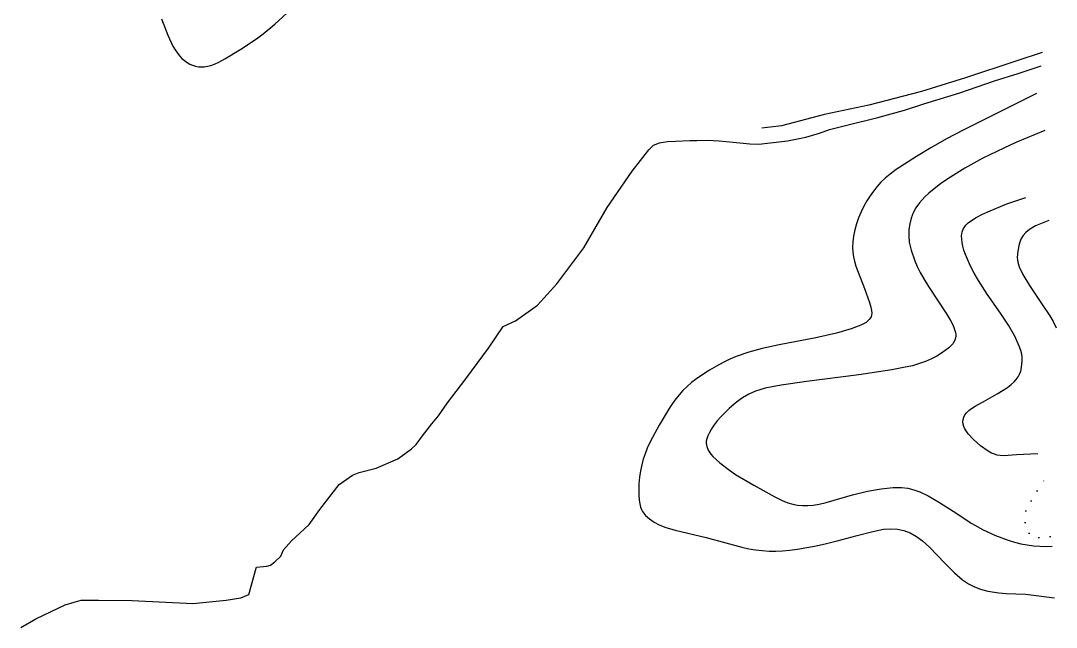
# Model space of a CAD drawing. Header units: millimetres. Extents: x 220021 to 223505, y 489325 to 491820.
# Drawn here: x 220213 to 220579, y 491197.6 to 491411.9 of the extents above; entities that cross this region are included whole.
import ezdxf

# ---------------------------------------------------------------- set-up
doc = ezdxf.new("R2010")
doc.units = ezdxf.units.MM
doc.linetypes.add('AM4', pattern=[4, 0, -4])
for name, color, linetype in [('A0013117', 8, 'Continuous'), ('D0025111', 8, 'AM4'), ('E0022112', 8, 'Continuous'), ('F0017111', 8, 'Continuous'), ('F0017114', 8, 'Continuous')]:
    doc.layers.add(name, color=color, linetype=linetype)

msp = doc.modelspace()

# ---------------------------------------------------------------- linework, layer by layer
at = {"layer": 'A0013117', "flags": 128}
msp.add_lwpolyline([(220573.993, 491400.697), (220564.714, 491397.597), (220546.893, 491391.662), (220531.385, 491386.923), (220512.708, 491382.054), (220497.119, 491378.747), (220481.902, 491374.794), (220474.887, 491373.977)], dxfattribs=at)
at = {"layer": 'D0025111', "flags": 128}
msp.add_lwpolyline([(220576.886, 491229.664), (220574.083, 491229.164), (220569.957, 491229.881), (220567.968, 491233.689), (220568.285, 491239.208), (220572.063, 491245.567), (220576.336, 491251.75)], dxfattribs=at)
at = {"layer": 'E0022112', "flags": 128}
msp.add_lwpolyline([(220212.952, 491197.515), (220218.322, 491200.662), (220228.725, 491205.514), (220231.856, 491206.529), (220234.329, 491207.203), (220240.432, 491207.164), (220252.309, 491207.087), (220273.756, 491206.086), (220285.63, 491207.217), (220290.742, 491208.047), (220293.543, 491209.236), (220296.159, 491218.536), (220296.323, 491218.88), (220299.951, 491219.201), (220301.27, 491219.538), (220302.752, 491220.736), (220304.891, 491222.793), (220305.875, 491225.029), (220308.672, 491228.116), (220311.634, 491230.858), (220314.925, 491233.942), (220318.706, 491239.266), (220325.544, 491248.119), (220330.209, 491251.328), (220332.579, 491252.334), (220338.598, 491253.819), (220346.263, 491257.119), (220348.477, 491258.743), (220351.037, 491260.685), (220352.755, 491262.198), (220354.948, 491265.204), (220358.291, 491269.496), (220360.602, 491272.329), (220363.85, 491276.95), (220370.308, 491285.445), (220378.272, 491296.256), (220383.453, 491303.827), (220387.885, 491305.839), (220395.62, 491311.368), (220402.467, 491318.926), (220411.966, 491331.657), (220420.308, 491345.911), (220429.084, 491358.783), (220434.927, 491366.342), (220436.656, 491367.945), (220438.769, 491368.728), (220441.595, 491369.187), (220444.392, 491369.384), (220449.424, 491369.551), (220451.915, 491369.603), (220455.598, 491369.704), (220459.899, 491369.493), (220464.835, 491368.98), (220470.719, 491368.365), (220473.822, 491368.283), (220484.004, 491369.463), (220490.491, 491370.803), (220495.335, 491372.173), (220498.819, 491373.467), (220504.973, 491375.014), (220515.958, 491377.686), (220525.362, 491380.316), (220532.223, 491382.491), (220544.871, 491386.393), (220557.191, 491390.69), (220565.541, 491393.259), (220573.702, 491395.991)], dxfattribs=at)
at = {"layer": 'F0017111'}
for points, elevation in [([(220262.676, 491412.536), (220264.989, 491406.811), (220266.783, 491402.951), (220267.546, 491401.614), (220269.096, 491399.493), (220269.94, 491398.587), (220270.825, 491397.795), (220271.745, 491397.126), (220272.698, 491396.581), (220273.685, 491396.157), (220274.703, 491395.85), (220275.743, 491395.659), (220276.794, 491395.583), (220277.853, 491395.624), (220278.946, 491395.788), (220280.107, 491396.085), (220281.397, 491396.543), (220282.988, 491397.267), (220285.08, 491398.381), (220290.789, 491401.806), (220296.355, 491405.524), (220298.644, 491407.23), (220302.76, 491410.651), (220317.111, 491423.951)], 60), ([(220572.066, 491386.245), (220546.063, 491373.279), (220540.21, 491370.188), (220534.649, 491367.02), (220529.642, 491363.987), (220522.464, 491359.339), (220520.263, 491357.746), (220518.554, 491356.33), (220517.043, 491354.88), (220515.655, 491353.351), (220514.373, 491351.743), (220513.181, 491350.051), (220512.068, 491348.267), (220511.022, 491346.384), (220510.04, 491344.396), (220509.148, 491342.317), (220508.377, 491340.166), (220507.757, 491337.972), (220507.307, 491335.806), (220507.038, 491333.746), (220506.96, 491331.855), (220507.05, 491330.117), (220507.283, 491328.5), (220507.646, 491326.932), (220508.195, 491325.19), (220511.263, 491317.287), (220513.042, 491312.347), (220513.483, 491310.718), (220513.705, 491309.513), (220513.77, 491308.61), (220513.704, 491307.914), (220513.521, 491307.337), (220512.846, 491306.299), (220511.757, 491305.347), (220509.874, 491304.334), (220506.514, 491303.058), (220501.284, 491301.544), (220493.974, 491299.88), (220481.064, 491297.439), (220475.027, 491296.152), (220470.378, 491294.869), (220465.901, 491293.278), (220463.619, 491292.305), (220461.288, 491291.189), (220458.901, 491289.915), (220456.478, 491288.487), (220451.973, 491285.497), (220450.114, 491284.096), (220448.499, 491282.732), (220447.044, 491281.327), (220445.655, 491279.781), (220444.207, 491277.904), (220442.565, 491275.483), (220438.689, 491269.057), (220435.507, 491263.191), (220434.454, 491260.947), (220433.643, 491258.93), (220432.988, 491256.964), (220432.457, 491254.962), (220432.035, 491252.858), (220431.712, 491250.623), (220431.495, 491248.357), (220431.399, 491246.194), (220431.431, 491244.251), (220431.568, 491242.573), (220431.783, 491241.187), (220432.052, 491240.101), (220432.379, 491239.239), (220432.77, 491238.509), (220433.787, 491237.175), (220435.171, 491235.918), (220436.853, 491234.756), (220438.66, 491233.775), (220440.635, 491232.947), (220444.282, 491231.939), (220455.298, 491229.348), (220462.225, 491227.403), (220467.833, 491225.883), (220470.303, 491225.362), (220472.689, 491224.975), (220475.077, 491224.705), (220477.472, 491224.551), (220479.854, 491224.514), (220482.234, 491224.6), (220484.731, 491224.819), (220487.495, 491225.182), (220494.085, 491226.37), (220497.757, 491227.19), (220501.534, 491228.14), (220508.662, 491230.068), (220514.189, 491231.487), (220517.943, 491232.249), (220520.521, 491232.464), (220522.831, 491232.321), (220525.1, 491231.823), (220527.348, 491230.95), (220529.563, 491229.717), (220531.722, 491228.165), (220534.22, 491225.892), (220539.477, 491220.453), (220543.082, 491216.891), (220545.919, 491214.414), (220548.041, 491212.985), (220550.096, 491211.919), (220552.187, 491211.084), (220554.785, 491210.402), (220558.716, 491209.786), (220561.242, 491209.558), (220568.079, 491209.31), (220578.388, 491207.975)], 60), ([(220574.918, 491373.16), (220564.74, 491368.887), (220560.431, 491366.929), (220553.082, 491363.303), (220546.72, 491359.785), (220540.697, 491356.084), (220538.04, 491354.269), (220535.788, 491352.565), (220533.949, 491351.018), (220532.504, 491349.672), (220530.607, 491347.585), (220529.394, 491345.803), (220528.447, 491343.982), (220527.737, 491342.109), (220527.237, 491340.153), (220526.944, 491338.087), (220526.882, 491335.903), (220527.064, 491333.63), (220527.671, 491330.869), (220528.966, 491327.092), (220529.852, 491325.02), (220530.892, 491322.933), (220532.19, 491320.667), (220533.872, 491317.997), (220540.191, 491308.402), (220541.606, 491305.989), (220542.515, 491304.183), (220543.058, 491302.837), (220543.358, 491301.816), (220543.477, 491301.013), (220543.457, 491300.329), (220543.123, 491299.047), (220542.421, 491297.815), (220541.847, 491297.153), (220541.016, 491296.384), (220538.42, 491294.466), (220536.744, 491293.444), (220534.879, 491292.47), (220532.836, 491291.571), (220530.615, 491290.761), (220528.143, 491290.041), (220525.061, 491289.349), (220520.936, 491288.605), (220509.22, 491286.855), (220490.716, 491284.467), (220481.749, 491283.195), (220478.562, 491282.616), (220476.093, 491282.073), (220474.208, 491281.56), (220472.736, 491281.053), (220470.337, 491279.95), (220468.148, 491278.672), (220465.988, 491277.141), (220463.334, 491274.877), (220460.392, 491271.977), (220459.114, 491270.518), (220458.023, 491269.103), (220457.115, 491267.739), (220456.388, 491266.439), (220455.843, 491265.248), (220455.476, 491264.22), (220455.284, 491263.385), (220455.236, 491262.69), (220455.447, 491261.436), (220455.956, 491260.17), (220456.851, 491258.799), (220457.623, 491257.932), (220460.075, 491255.667), (220463.443, 491253.077), (220465.638, 491251.62), (220472.112, 491247.78), (220479.504, 491243.75), (220482.155, 491242.452), (220484.145, 491241.639), (220485.839, 491241.134), (220487.54, 491240.797), (220489.307, 491240.611), (220491.137, 491240.596), (220493.055, 491240.768), (220495.193, 491241.15), (220497.713, 491241.765), (220507.004, 491244.452), (220512.285, 491245.769), (220517.097, 491246.593), (220521.401, 491247.026), (220524.339, 491247.027), (220526.596, 491246.715), (220528.71, 491246.193), (220530.83, 491245.42), (220533.684, 491244.041), (220537.687, 491241.753), (220542.557, 491238.615), (220549.162, 491234.317), (220553.218, 491232.038), (220557.542, 491230.034), (220562.041, 491228.36), (220564.3, 491227.684), (220566.539, 491227.138), (220568.76, 491226.72), (220570.973, 491226.43), (220573.184, 491226.265), (220575.392, 491226.225), (220577.594, 491226.311)], 65), ([(220572.484, 491258.898), (220564.956, 491258.492), (220560.513, 491258.249), (220559.177, 491258.301), (220558.122, 491258.462), (220557.131, 491258.733), (220556.1, 491259.16), (220554.947, 491259.796), (220552.237, 491261.712), (220549.71, 491263.933), (220547.877, 491265.975), (220546.74, 491267.707), (220546.382, 491268.524), (220546.139, 491269.354), (220546.03, 491270.191), (220546.083, 491271.023), (220546.321, 491271.838), (220546.735, 491272.63), (220547.311, 491273.399), (220548.051, 491274.149), (220549.028, 491274.919), (220550.329, 491275.754), (220553.957, 491277.728), (220558.116, 491280.045), (220561.739, 491282.365), (220563.068, 491283.369), (220564.091, 491284.287), (220564.888, 491285.176), (220565.528, 491286.09), (220566.037, 491287.071), (220566.431, 491288.156), (220566.722, 491289.364), (220566.994, 491291.856), (220566.968, 491292.999), (220566.802, 491294.144), (220566.465, 491295.417), (220565.931, 491296.912), (220564.316, 491300.447), (220562.078, 491304.402), (220559.331, 491308.597), (220554.623, 491315.297), (220551.473, 491320.163), (220550.027, 491322.728), (220548.744, 491325.224), (220546.908, 491329.328), (220546.362, 491330.885), (220545.99, 491332.273), (220545.742, 491333.591), (220545.556, 491335.851), (220545.72, 491337.342), (220546.164, 491338.46), (220547.095, 491339.689), (220547.904, 491340.459), (220549.077, 491341.358), (220550.735, 491342.39), (220552.95, 491343.55), (220555.592, 491344.776), (220561.492, 491347.168), (220568.234, 491349.439)], 70)]:
    msp.add_lwpolyline(points, dxfattribs=dict(at, elevation=elevation))
at = {"layer": 'F0017114', "elevation": 75}
msp.add_lwpolyline([(220576.409, 491341.372), (220571.721, 491339.432), (220569.523, 491338.201), (220568.269, 491337.14), (220567.308, 491335.991), (220566.524, 491334.714), (220565.892, 491332.985), (220565.399, 491330.485), (220565.216, 491328.252), (220565.376, 491326.654), (220565.86, 491324.981), (220567.163, 491322.252), (220569.491, 491318.305), (220574.023, 491311.693), (220576.697, 491307.657), (220577.889, 491305.608), (220579.015, 491303.446)], dxfattribs=at)

doc.saveas('drawing.dxf')
